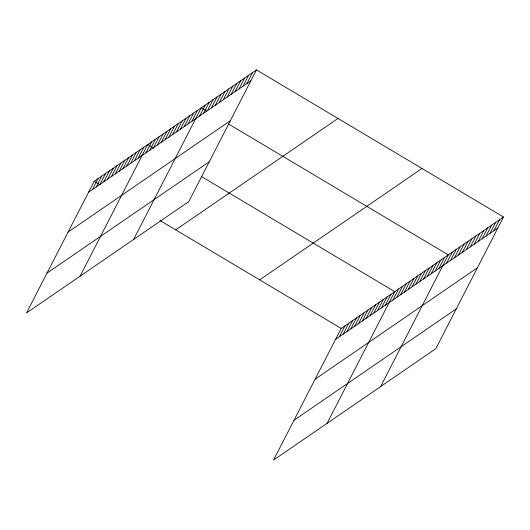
<?xml version="1.0" encoding="UTF-8"?>
<svg xmlns="http://www.w3.org/2000/svg" width="530" height="530" viewBox="0 0 530 530"><rect width="100%" height="100%" fill="white"/><g stroke="black" fill="none" stroke-linecap="round" stroke-linejoin="round"><path stroke-width="0.79" d="M256.474 69.907L94.174 181.313L26.5 312.985L188.799 201.579L256.474 69.907L503.5 217.015L435.826 348.687L273.526 460.093L341.201 328.421L503.5 217.015M92.372 189.634L97.997 178.683M96.195 187.01L101.826 176.059M100.018 184.38L105.649 173.429M103.847 181.757L109.472 170.806M107.669 179.133L113.301 168.182M111.499 176.503L117.123 165.552M115.321 173.88L120.953 162.929M119.151 171.256L124.775 160.305M122.973 168.626L128.605 157.675M126.802 166.003L132.427 155.051M130.625 163.373L136.256 152.421M134.454 160.749L140.079 149.798M138.277 158.125L143.908 147.174M80.056 276.223L147.731 144.544L153.846 148.188M145.929 152.872L151.553 141.921M149.751 150.248L155.383 139.297M153.581 147.618L159.205 136.667M157.403 144.995L163.035 134.044M161.233 142.365L166.857 131.413M165.055 139.741L170.686 128.79M168.884 137.118L174.509 126.166M172.707 134.487L178.338 123.536M176.536 131.864L182.161 120.913M180.359 129.24L185.99 118.289M184.182 126.61L189.813 115.659M188.011 123.987L193.642 113.036M191.833 121.357L197.465 110.406M133.62 239.461L201.287 107.782L206.727 111.022M199.605 116.03L205.229 105.079M203.547 113.321L209.171 102.37M207.488 110.618L213.113 99.666M211.43 107.915L217.055 96.964M215.372 105.205L220.997 94.254M219.314 102.502L224.939 91.551M223.256 99.792L228.881 88.841M227.198 97.089L232.822 86.138M231.133 94.386L236.764 83.435M235.075 91.677L240.706 80.726M239.017 88.974L244.648 78.023M242.959 86.264L248.59 75.313M246.9 83.561L252.532 72.61M339.399 336.749L345.023 325.791M343.221 334.119L348.853 323.168M347.051 331.495L352.675 320.544M350.873 328.865L356.505 317.914M354.702 326.241L360.327 315.29M358.525 323.618L364.156 312.667M362.348 320.988L367.979 310.037M366.177 318.364L371.802 307.413M370 315.741L375.631 304.783M373.829 313.111L379.453 302.16M377.651 310.487L383.283 299.536M381.481 307.857L387.105 296.906M385.303 305.234L390.935 294.282M327.089 423.331L394.757 291.659L201.4 176.503M392.955 299.98L398.587 289.029M396.784 297.356L402.409 286.405M400.607 294.733L406.238 283.775M404.43 292.103L410.061 281.152M408.259 289.479L413.89 278.528M412.082 286.849L417.713 275.898M415.911 284.226L421.535 273.275M419.733 281.602L425.365 270.651M423.563 278.972L429.187 268.021M427.385 276.349L433.017 265.397M431.215 273.725L436.839 262.767M435.037 271.095L440.668 260.144M438.867 268.471L444.491 257.52M380.646 386.569L448.32 254.89L228.463 123.967M446.631 263.138L452.262 252.187M450.573 260.435L456.204 249.484M454.515 257.726L460.139 246.775M458.457 255.023L464.081 244.072M462.399 252.313L468.023 241.362M466.34 249.61L471.965 238.659M470.282 246.907L475.907 235.956M474.224 244.198L479.849 233.246M478.166 241.494L483.791 230.543M482.108 238.791L487.733 227.84M486.05 236.082L491.674 225.131M489.992 233.379L495.616 222.428M493.927 230.669L499.558 219.718M88.543 192.264L250.842 80.858M68.072 232.1L230.371 120.694M46.971 273.149L209.277 161.743M175.688 229.854L337.994 118.448M259.68 279.873L421.979 168.467M335.57 339.372L497.869 227.966M315.098 379.208L477.397 267.802M294.004 420.257L456.303 308.851M94.174 181.313L99.607 184.546M160.067 220.553L341.201 328.421"/></g></svg>
